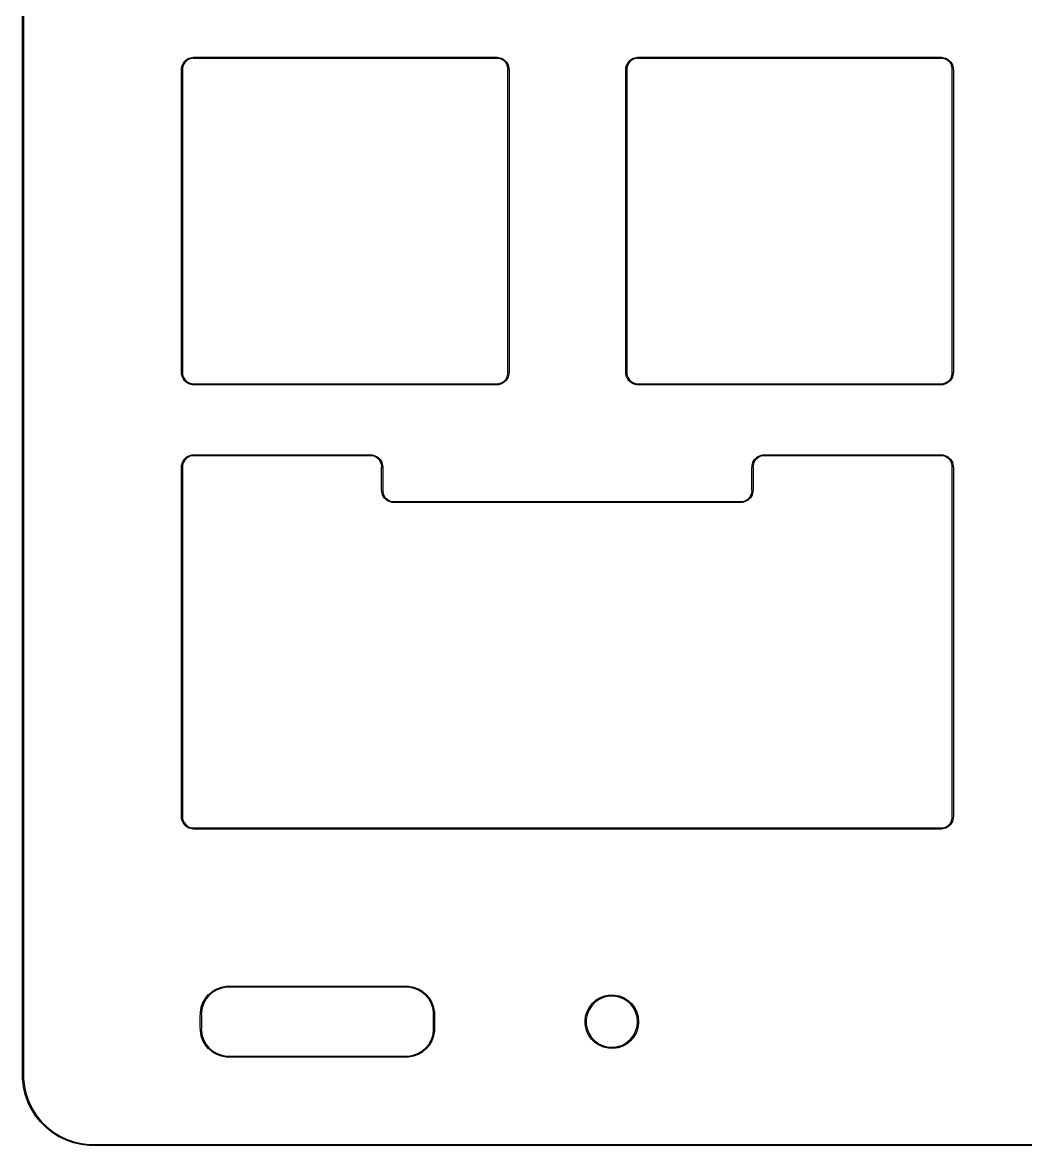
# Model space of a CAD drawing. Extents: x 42 to 403, y -185 to -87.
# Drawn here: x 41.57 to 84.58, y -185.05 to -136.88 of the extents above; entities that cross this region are included whole.
import ezdxf

# ---------------------------------------------------------------- set-up
doc = ezdxf.new("R2010")
doc.units = 0
doc.layers.add('BLACK', color=7, linetype='CONTINUOUS')

msp = doc.modelspace()

# ---------------------------------------------------------------- linework, layer by layer
at = {"layer": 'BLACK', "linetype": 'CONTINUOUS'}
for p, q in [((41.5745, -182.025), (41.5745, -89.725)), ((41.6245, -89.725), (41.6245, -182.025)), ((48.395, -138.829), (48.4289, -138.703)), ((48.4289, -138.703), (48.4306, -138.7)), ((48.4306, -138.7), (48.4309, -138.698)), ((48.4309, -138.698), (48.4965, -138.584)), ((48.4669, -138.715), (48.4342, -138.837)), ((48.5298, -138.606), (48.4669, -138.715)), ((48.4965, -138.584), (48.4987, -138.582)), ((48.4987, -138.582), (48.4997, -138.58)), ((48.4997, -138.58), (48.5925, -138.487)), ((48.6189, -138.517), (48.5298, -138.606)), ((48.5925, -138.487), (48.5949, -138.486)), ((48.5949, -138.486), (48.5966, -138.484)), ((48.5966, -138.484), (48.7102, -138.418)), ((48.7279, -138.454), (48.6189, -138.517)), ((48.7102, -138.418), (48.7129, -138.418)), ((48.7129, -138.418), (48.715, -138.416)), ((48.715, -138.416), (48.8417, -138.382)), ((48.8498, -138.422), (48.7279, -138.454)), ((48.8417, -138.382), (48.8441, -138.383)), ((48.8441, -138.383), (48.8464, -138.382)), ((48.8464, -138.382), (48.8996, -138.38)), ((48.9012, -138.42), (48.8498, -138.422)), ((48.8996, -138.38), (48.9125, -138.375)), ((48.9125, -138.425), (48.9012, -138.42)), ((48.9125, -138.375), (61.9125, -138.375)), ((61.9125, -138.425), (48.9125, -138.425)), ((61.9125, -138.375), (61.9254, -138.38)), ((61.9238, -138.42), (61.9125, -138.425)), ((61.9752, -138.422), (61.9238, -138.42)), ((61.9254, -138.38), (61.9786, -138.382)), ((62.0971, -138.454), (61.9752, -138.422)), ((61.9786, -138.382), (61.9809, -138.383)), ((61.9809, -138.383), (61.9833, -138.382)), ((61.9833, -138.382), (62.11, -138.416)), ((62.2061, -138.517), (62.0971, -138.454)), ((62.11, -138.416), (62.1121, -138.418)), ((62.1121, -138.418), (62.1148, -138.418)), ((62.1148, -138.418), (62.2284, -138.484)), ((62.2951, -138.606), (62.2061, -138.517)), ((62.2284, -138.484), (62.23, -138.486)), ((62.23, -138.486), (62.2325, -138.487)), ((62.2325, -138.487), (62.3253, -138.58)), ((62.3581, -138.715), (62.2951, -138.606)), ((62.3253, -138.58), (62.3263, -138.582)), ((62.3263, -138.582), (62.3285, -138.584)), ((62.3285, -138.584), (62.3941, -138.698)), ((62.3908, -138.837), (62.3581, -138.715)), ((62.3941, -138.698), (62.3944, -138.7)), ((62.3944, -138.7), (62.3961, -138.703)), ((62.3961, -138.703), (62.43, -138.829)), ((67.445, -138.829), (67.4789, -138.703)), ((67.4789, -138.703), (67.4806, -138.7)), ((67.4806, -138.7), (67.4809, -138.698)), ((67.4809, -138.698), (67.5465, -138.584)), ((67.5169, -138.715), (67.4842, -138.837)), ((67.5798, -138.606), (67.5169, -138.715)), ((67.5465, -138.584), (67.5487, -138.582)), ((67.5487, -138.582), (67.5497, -138.58)), ((67.5497, -138.58), (67.6425, -138.487)), ((67.6689, -138.517), (67.5798, -138.606)), ((67.6425, -138.487), (67.6449, -138.486)), ((67.6449, -138.486), (67.6466, -138.484)), ((67.6466, -138.484), (67.7602, -138.418)), ((67.7779, -138.454), (67.6689, -138.517)), ((67.7602, -138.418), (67.7629, -138.418)), ((67.7629, -138.418), (67.765, -138.416)), ((67.765, -138.416), (67.8917, -138.382)), ((67.8998, -138.422), (67.7779, -138.454)), ((67.8917, -138.382), (67.8941, -138.383)), ((67.8941, -138.383), (67.8964, -138.382)), ((67.8964, -138.382), (67.9496, -138.38)), ((67.9512, -138.42), (67.8998, -138.422)), ((67.9496, -138.38), (67.9625, -138.375)), ((67.9625, -138.425), (67.9512, -138.42)), ((67.9625, -138.375), (80.9625, -138.375)), ((80.9625, -138.425), (67.9625, -138.425)), ((80.9625, -138.375), (80.9754, -138.38)), ((80.9738, -138.42), (80.9625, -138.425)), ((81.0252, -138.422), (80.9738, -138.42)), ((80.9754, -138.38), (81.0286, -138.382)), ((81.1471, -138.454), (81.0252, -138.422)), ((81.0286, -138.382), (81.0309, -138.383)), ((81.0309, -138.383), (81.0333, -138.382)), ((81.0333, -138.382), (81.16, -138.416)), ((81.2561, -138.517), (81.1471, -138.454)), ((81.16, -138.416), (81.1621, -138.418)), ((81.1621, -138.418), (81.1648, -138.418)), ((81.1648, -138.418), (81.2784, -138.484)), ((81.3451, -138.606), (81.2561, -138.517)), ((81.2784, -138.484), (81.28, -138.486)), ((81.28, -138.486), (81.2825, -138.487)), ((81.2825, -138.487), (81.3753, -138.58)), ((81.4081, -138.715), (81.3451, -138.606)), ((81.3753, -138.58), (81.3763, -138.582)), ((81.3763, -138.582), (81.3785, -138.584)), ((81.3785, -138.584), (81.4441, -138.698)), ((81.4408, -138.837), (81.4081, -138.715)), ((81.4441, -138.698), (81.4444, -138.7)), ((81.4444, -138.7), (81.4461, -138.703)), ((81.4461, -138.703), (81.48, -138.829)), ((48.3875, -138.9), (48.3928, -138.887)), ((48.3875, -151.9), (48.3875, -138.9)), ((48.3928, -138.887), (48.3943, -138.834)), ((48.3943, -138.834), (48.3953, -138.832)), ((48.3953, -138.832), (48.395, -138.829)), ((48.4342, -138.837), (48.4328, -138.889)), ((48.4328, -138.889), (48.4375, -138.9)), ((48.4375, -138.9), (48.4375, -151.9)), ((62.3875, -138.9), (62.3922, -138.889)), ((62.3875, -151.9), (62.3875, -138.9)), ((62.3922, -138.889), (62.3908, -138.837)), ((62.43, -138.829), (62.4297, -138.832)), ((62.4297, -138.832), (62.4307, -138.834)), ((62.4307, -138.834), (62.4321, -138.887)), ((62.4321, -138.887), (62.4375, -138.9)), ((62.4375, -138.9), (62.4375, -151.9)), ((67.4375, -138.9), (67.4428, -138.887)), ((67.4375, -151.9), (67.4375, -138.9)), ((67.4428, -138.887), (67.4443, -138.834)), ((67.4443, -138.834), (67.4453, -138.832)), ((67.4453, -138.832), (67.445, -138.829)), ((67.4842, -138.837), (67.4828, -138.889)), ((67.4828, -138.889), (67.4875, -138.9)), ((67.4875, -138.9), (67.4875, -151.9)), ((81.4375, -138.9), (81.4422, -138.889)), ((81.4375, -151.9), (81.4375, -138.9)), ((81.4422, -138.889), (81.4408, -138.837)), ((81.48, -138.829), (81.4797, -138.832)), ((81.4797, -138.832), (81.4807, -138.834)), ((81.4807, -138.834), (81.4821, -138.887)), ((81.4821, -138.887), (81.4875, -138.9)), ((81.4875, -138.9), (81.4875, -151.9)), ((48.3928, -151.913), (48.3875, -151.9)), ((48.3943, -151.966), (48.3928, -151.913)), ((48.3953, -151.968), (48.3943, -151.966)), ((48.395, -151.971), (48.3953, -151.968)), ((48.4289, -152.097), (48.395, -151.971)), ((48.4306, -152.1), (48.4289, -152.097)), ((48.4309, -152.102), (48.4306, -152.1)), ((48.4965, -152.216), (48.4309, -152.102)), ((48.4375, -151.9), (48.4328, -151.911)), ((48.4328, -151.911), (48.4342, -151.963)), ((48.4342, -151.963), (48.4669, -152.085)), ((48.4669, -152.085), (48.5298, -152.194)), ((48.5298, -152.194), (48.6189, -152.283)), ((62.2061, -152.283), (62.2951, -152.194)), ((62.2951, -152.194), (62.3581, -152.085)), ((62.3941, -152.102), (62.3285, -152.216)), ((62.3581, -152.085), (62.3908, -151.963)), ((62.3922, -151.911), (62.3875, -151.9)), ((62.3908, -151.963), (62.3922, -151.911)), ((62.3944, -152.1), (62.3941, -152.102)), ((62.3961, -152.097), (62.3944, -152.1)), ((62.43, -151.971), (62.3961, -152.097)), ((62.4307, -151.966), (62.4297, -151.968)), ((62.4297, -151.968), (62.43, -151.971)), ((62.4321, -151.913), (62.4307, -151.966)), ((62.4375, -151.9), (62.4321, -151.913)), ((67.4428, -151.913), (67.4375, -151.9)), ((67.4443, -151.966), (67.4428, -151.913)), ((67.4453, -151.968), (67.4443, -151.966)), ((67.445, -151.971), (67.4453, -151.968)), ((67.4789, -152.097), (67.445, -151.971)), ((67.4806, -152.1), (67.4789, -152.097)), ((67.4809, -152.102), (67.4806, -152.1)), ((67.5465, -152.216), (67.4809, -152.102)), ((67.4875, -151.9), (67.4828, -151.911)), ((67.4828, -151.911), (67.4842, -151.963)), ((67.4842, -151.963), (67.5169, -152.085)), ((67.5169, -152.085), (67.5798, -152.194)), ((67.5798, -152.194), (67.6689, -152.283)), ((81.2561, -152.283), (81.3451, -152.194)), ((81.3451, -152.194), (81.4081, -152.085)), ((81.4441, -152.102), (81.3785, -152.216)), ((81.4081, -152.085), (81.4408, -151.963)), ((81.4422, -151.911), (81.4375, -151.9)), ((81.4408, -151.963), (81.4422, -151.911)), ((81.4444, -152.1), (81.4441, -152.102)), ((81.4461, -152.097), (81.4444, -152.1)), ((81.48, -151.971), (81.4461, -152.097)), ((81.4807, -151.966), (81.4797, -151.968)), ((81.4797, -151.968), (81.48, -151.971)), ((81.4821, -151.913), (81.4807, -151.966)), ((81.4875, -151.9), (81.4821, -151.913)), ((48.4987, -152.218), (48.4965, -152.216)), ((48.4997, -152.22), (48.4987, -152.218)), ((48.5925, -152.313), (48.4997, -152.22)), ((48.5949, -152.314), (48.5925, -152.313)), ((48.5966, -152.316), (48.5949, -152.314)), ((48.7102, -152.382), (48.5966, -152.316)), ((48.6189, -152.283), (48.7279, -152.346)), ((48.7129, -152.382), (48.7102, -152.382)), ((48.715, -152.384), (48.7129, -152.382)), ((48.8417, -152.418), (48.715, -152.384)), ((48.7279, -152.346), (48.8498, -152.378)), ((48.8441, -152.417), (48.8417, -152.418)), ((48.8464, -152.418), (48.8441, -152.417)), ((48.8996, -152.42), (48.8464, -152.418)), ((48.8498, -152.378), (48.9012, -152.38)), ((48.9125, -152.425), (48.8996, -152.42)), ((48.9012, -152.38), (48.9125, -152.375)), ((48.9125, -152.375), (61.9125, -152.375)), ((61.9125, -152.425), (48.9125, -152.425)), ((61.9125, -152.375), (61.9238, -152.38)), ((61.9254, -152.42), (61.9125, -152.425)), ((61.9238, -152.38), (61.9752, -152.378)), ((61.9786, -152.418), (61.9254, -152.42)), ((61.9752, -152.378), (62.0971, -152.346)), ((61.9809, -152.417), (61.9786, -152.418)), ((61.9833, -152.418), (61.9809, -152.417)), ((62.11, -152.384), (61.9833, -152.418)), ((62.0971, -152.346), (62.2061, -152.283)), ((62.1121, -152.382), (62.11, -152.384)), ((62.1148, -152.382), (62.1121, -152.382)), ((62.2284, -152.316), (62.1148, -152.382)), ((62.23, -152.314), (62.2284, -152.316)), ((62.2325, -152.313), (62.23, -152.314)), ((62.3253, -152.22), (62.2325, -152.313)), ((62.3263, -152.218), (62.3253, -152.22)), ((62.3285, -152.216), (62.3263, -152.218)), ((67.5487, -152.218), (67.5465, -152.216)), ((67.5497, -152.22), (67.5487, -152.218)), ((67.6425, -152.313), (67.5497, -152.22)), ((67.6449, -152.314), (67.6425, -152.313)), ((67.6466, -152.316), (67.6449, -152.314)), ((67.7602, -152.382), (67.6466, -152.316)), ((67.6689, -152.283), (67.7779, -152.346)), ((67.7629, -152.382), (67.7602, -152.382)), ((67.765, -152.384), (67.7629, -152.382)), ((67.8917, -152.418), (67.765, -152.384)), ((67.7779, -152.346), (67.8998, -152.378)), ((67.8941, -152.417), (67.8917, -152.418)), ((67.8964, -152.418), (67.8941, -152.417)), ((67.9496, -152.42), (67.8964, -152.418)), ((67.8998, -152.378), (67.9512, -152.38)), ((67.9625, -152.425), (67.9496, -152.42)), ((67.9512, -152.38), (67.9625, -152.375)), ((67.9625, -152.375), (80.9625, -152.375)), ((80.9625, -152.425), (67.9625, -152.425)), ((80.9625, -152.375), (80.9738, -152.38)), ((80.9754, -152.42), (80.9625, -152.425)), ((80.9738, -152.38), (81.0252, -152.378)), ((81.0286, -152.418), (80.9754, -152.42)), ((81.0252, -152.378), (81.1471, -152.346)), ((81.0309, -152.417), (81.0286, -152.418)), ((81.0333, -152.418), (81.0309, -152.417)), ((81.16, -152.384), (81.0333, -152.418)), ((81.1471, -152.346), (81.2561, -152.283)), ((81.1621, -152.382), (81.16, -152.384)), ((81.1648, -152.382), (81.1621, -152.382)), ((81.2784, -152.316), (81.1648, -152.382)), ((81.28, -152.314), (81.2784, -152.316)), ((81.2825, -152.313), (81.28, -152.314)), ((81.3753, -152.22), (81.2825, -152.313)), ((81.3763, -152.218), (81.3753, -152.22)), ((81.3785, -152.216), (81.3763, -152.218)), ((48.4997, -155.63), (48.5925, -155.537)), ((48.6189, -155.567), (48.5298, -155.656)), ((48.5925, -155.537), (48.5949, -155.536)), ((48.5949, -155.536), (48.5966, -155.534)), ((48.5966, -155.534), (48.7102, -155.468)), ((48.7279, -155.504), (48.6189, -155.567)), ((48.7102, -155.468), (48.7129, -155.468)), ((48.7129, -155.468), (48.715, -155.466)), ((48.715, -155.466), (48.8417, -155.432)), ((48.8498, -155.472), (48.7279, -155.504)), ((48.8417, -155.432), (48.8441, -155.433)), ((48.8441, -155.433), (48.8464, -155.432)), ((48.8464, -155.432), (48.8996, -155.43)), ((48.9012, -155.47), (48.8498, -155.472)), ((48.8996, -155.43), (48.9125, -155.425)), ((48.9125, -155.475), (48.9012, -155.47)), ((48.9125, -155.425), (56.4995, -155.425)), ((56.4995, -155.475), (48.9125, -155.475)), ((56.4995, -155.425), (56.5124, -155.43)), ((56.5108, -155.47), (56.4995, -155.475)), ((56.5622, -155.472), (56.5108, -155.47)), ((56.5124, -155.43), (56.5656, -155.432)), ((56.6841, -155.504), (56.5622, -155.472)), ((56.5656, -155.432), (56.5679, -155.433)), ((56.5679, -155.433), (56.5703, -155.432)), ((56.5703, -155.432), (56.697, -155.466)), ((56.7931, -155.567), (56.6841, -155.504)), ((56.697, -155.466), (56.6991, -155.468)), ((56.6991, -155.468), (56.7018, -155.468)), ((56.7018, -155.468), (56.8154, -155.534)), ((56.8821, -155.656), (56.7931, -155.567)), ((56.8154, -155.534), (56.817, -155.536)), ((56.817, -155.536), (56.8195, -155.537)), ((56.8195, -155.537), (56.9123, -155.63)), ((72.9627, -155.63), (73.0555, -155.537)), ((73.0819, -155.567), (72.9928, -155.656)), ((73.0555, -155.537), (73.0579, -155.536)), ((73.0579, -155.536), (73.0596, -155.534)), ((73.0596, -155.534), (73.1732, -155.468)), ((73.1909, -155.504), (73.0819, -155.567)), ((73.1732, -155.468), (73.1759, -155.468)), ((73.1759, -155.468), (73.178, -155.466)), ((73.178, -155.466), (73.3047, -155.432)), ((73.3128, -155.472), (73.1909, -155.504)), ((73.3047, -155.432), (73.3071, -155.433)), ((73.3071, -155.433), (73.3094, -155.432)), ((73.3094, -155.432), (73.3626, -155.43)), ((73.3642, -155.47), (73.3128, -155.472)), ((73.3626, -155.43), (73.3755, -155.425)), ((73.3755, -155.475), (73.3642, -155.47)), ((73.3755, -155.425), (80.9625, -155.425)), ((80.9625, -155.475), (73.3755, -155.475)), ((80.9625, -155.425), (80.9754, -155.43)), ((80.9738, -155.47), (80.9625, -155.475)), ((81.0252, -155.472), (80.9738, -155.47)), ((80.9754, -155.43), (81.0286, -155.432)), ((81.1471, -155.504), (81.0252, -155.472)), ((81.0286, -155.432), (81.0309, -155.433)), ((81.0309, -155.433), (81.0333, -155.432)), ((81.0333, -155.432), (81.16, -155.466)), ((81.2561, -155.567), (81.1471, -155.504)), ((81.16, -155.466), (81.1621, -155.468)), ((81.1621, -155.468), (81.1648, -155.468)), ((81.1648, -155.468), (81.2784, -155.534)), ((81.3451, -155.656), (81.2561, -155.567)), ((81.2784, -155.534), (81.28, -155.536)), ((81.28, -155.536), (81.2825, -155.537)), ((81.2825, -155.537), (81.3753, -155.63)), ((48.3875, -155.95), (48.3928, -155.937)), ((48.3875, -170.95), (48.3875, -155.95)), ((48.3928, -155.937), (48.3943, -155.884)), ((48.3943, -155.884), (48.3953, -155.882)), ((48.395, -155.879), (48.4289, -155.753)), ((48.3953, -155.882), (48.395, -155.879)), ((48.4289, -155.753), (48.4306, -155.75)), ((48.4306, -155.75), (48.4309, -155.748)), ((48.4309, -155.748), (48.4965, -155.634)), ((48.4342, -155.887), (48.4328, -155.939)), ((48.4328, -155.939), (48.4375, -155.95)), ((48.4669, -155.765), (48.4342, -155.887)), ((48.4375, -155.95), (48.4375, -170.95)), ((48.5298, -155.656), (48.4669, -155.765)), ((48.4965, -155.634), (48.4987, -155.632)), ((48.4987, -155.632), (48.4997, -155.63)), ((56.9451, -155.765), (56.8821, -155.656)), ((56.9123, -155.63), (56.9133, -155.632)), ((56.9133, -155.632), (56.9155, -155.634)), ((56.9155, -155.634), (56.9811, -155.748)), ((56.9778, -155.887), (56.9451, -155.765)), ((56.9745, -155.95), (56.9792, -155.939)), ((56.9745, -156.95), (56.9745, -155.95)), ((56.9792, -155.939), (56.9778, -155.887)), ((56.9811, -155.748), (56.9814, -155.75)), ((56.9814, -155.75), (56.9831, -155.753)), ((56.9831, -155.753), (57.017, -155.879)), ((57.017, -155.879), (57.0167, -155.882)), ((57.0167, -155.882), (57.0177, -155.884)), ((57.0177, -155.884), (57.0191, -155.937)), ((57.0191, -155.937), (57.0245, -155.95)), ((57.0245, -155.95), (57.0245, -156.95)), ((72.8505, -155.95), (72.8558, -155.937)), ((72.8505, -156.95), (72.8505, -155.95)), ((72.8558, -155.937), (72.8573, -155.884)), ((72.8573, -155.884), (72.8583, -155.882)), ((72.858, -155.879), (72.8919, -155.753)), ((72.8583, -155.882), (72.858, -155.879)), ((72.8919, -155.753), (72.8936, -155.75)), ((72.8936, -155.75), (72.8939, -155.748)), ((72.8939, -155.748), (72.9595, -155.634)), ((72.8972, -155.887), (72.8958, -155.939)), ((72.8958, -155.939), (72.9005, -155.95)), ((72.9299, -155.765), (72.8972, -155.887)), ((72.9005, -155.95), (72.9005, -156.95)), ((72.9928, -155.656), (72.9299, -155.765)), ((72.9595, -155.634), (72.9617, -155.632)), ((72.9617, -155.632), (72.9627, -155.63)), ((81.4081, -155.765), (81.3451, -155.656)), ((81.3753, -155.63), (81.3763, -155.632)), ((81.3763, -155.632), (81.3785, -155.634)), ((81.3785, -155.634), (81.4441, -155.748)), ((81.4408, -155.887), (81.4081, -155.765)), ((81.4375, -155.95), (81.4422, -155.939)), ((81.4375, -170.95), (81.4375, -155.95)), ((81.4422, -155.939), (81.4408, -155.887)), ((81.4441, -155.748), (81.4444, -155.75)), ((81.4444, -155.75), (81.4461, -155.753)), ((81.4461, -155.753), (81.48, -155.879)), ((81.48, -155.879), (81.4797, -155.882)), ((81.4797, -155.882), (81.4807, -155.884)), ((81.4807, -155.884), (81.4821, -155.937)), ((81.4821, -155.937), (81.4875, -155.95)), ((81.4875, -155.95), (81.4875, -170.95)), ((56.9798, -156.963), (56.9745, -156.95)), ((56.9813, -157.016), (56.9798, -156.963)), ((56.9823, -157.018), (56.9813, -157.016)), ((56.982, -157.021), (56.9823, -157.018)), ((57.0159, -157.147), (56.982, -157.021)), ((57.0245, -156.95), (57.0198, -156.961)), ((57.0198, -156.961), (57.0212, -157.013)), ((57.0212, -157.013), (57.0539, -157.135)), ((72.8211, -157.135), (72.8538, -157.013)), ((72.8552, -156.961), (72.8505, -156.95)), ((72.8538, -157.013), (72.8552, -156.961)), ((72.893, -157.021), (72.8591, -157.147)), ((72.8937, -157.016), (72.8927, -157.018)), ((72.8927, -157.018), (72.893, -157.021)), ((72.8951, -156.963), (72.8937, -157.016)), ((72.9005, -156.95), (72.8951, -156.963)), ((57.0176, -157.15), (57.0159, -157.147)), ((57.0179, -157.152), (57.0176, -157.15)), ((57.0835, -157.266), (57.0179, -157.152)), ((57.0539, -157.135), (57.1168, -157.244)), ((57.0857, -157.268), (57.0835, -157.266)), ((57.0867, -157.27), (57.0857, -157.268)), ((57.1795, -157.363), (57.0867, -157.27)), ((57.1168, -157.244), (57.2059, -157.333)), ((57.1819, -157.364), (57.1795, -157.363)), ((57.1836, -157.366), (57.1819, -157.364)), ((57.2972, -157.432), (57.1836, -157.366)), ((57.2059, -157.333), (57.3149, -157.396)), ((57.2999, -157.432), (57.2972, -157.432)), ((57.302, -157.434), (57.2999, -157.432)), ((57.4287, -157.468), (57.302, -157.434)), ((57.3149, -157.396), (57.4368, -157.428)), ((57.4311, -157.467), (57.4287, -157.468)), ((57.4334, -157.468), (57.4311, -157.467)), ((57.4866, -157.47), (57.4334, -157.468)), ((57.4368, -157.428), (57.4882, -157.43)), ((57.4995, -157.475), (57.4866, -157.47)), ((57.4882, -157.43), (57.4995, -157.425)), ((57.4995, -157.425), (72.3755, -157.425)), ((72.3755, -157.475), (57.4995, -157.475)), ((72.3755, -157.425), (72.3868, -157.43)), ((72.3884, -157.47), (72.3755, -157.475)), ((72.3868, -157.43), (72.4382, -157.428)), ((72.4416, -157.468), (72.3884, -157.47)), ((72.4382, -157.428), (72.5601, -157.396)), ((72.4439, -157.467), (72.4416, -157.468)), ((72.4463, -157.468), (72.4439, -157.467)), ((72.573, -157.434), (72.4463, -157.468)), ((72.5601, -157.396), (72.6691, -157.333)), ((72.5751, -157.432), (72.573, -157.434)), ((72.5778, -157.432), (72.5751, -157.432)), ((72.6914, -157.366), (72.5778, -157.432)), ((72.6691, -157.333), (72.7582, -157.244)), ((72.693, -157.364), (72.6914, -157.366)), ((72.6955, -157.363), (72.693, -157.364)), ((72.7883, -157.27), (72.6955, -157.363)), ((72.7582, -157.244), (72.8211, -157.135)), ((72.7893, -157.268), (72.7883, -157.27)), ((72.7915, -157.266), (72.7893, -157.268)), ((72.8571, -157.152), (72.7915, -157.266)), ((72.8574, -157.15), (72.8571, -157.152)), ((72.8591, -157.147), (72.8574, -157.15)), ((48.3928, -170.963), (48.3875, -170.95)), ((48.3943, -171.016), (48.3928, -170.963)), ((48.4375, -170.95), (48.4328, -170.961)), ((48.4328, -170.961), (48.4342, -171.013)), ((81.4422, -170.961), (81.4375, -170.95)), ((81.4408, -171.013), (81.4422, -170.961)), ((81.4821, -170.963), (81.4807, -171.016)), ((81.4875, -170.95), (81.4821, -170.963)), ((48.3953, -171.018), (48.3943, -171.016)), ((48.395, -171.021), (48.3953, -171.018)), ((48.4289, -171.147), (48.395, -171.021)), ((48.4306, -171.15), (48.4289, -171.147)), ((48.4309, -171.152), (48.4306, -171.15)), ((48.4965, -171.266), (48.4309, -171.152)), ((48.4342, -171.013), (48.4669, -171.135)), ((48.4669, -171.135), (48.5298, -171.244)), ((48.4987, -171.268), (48.4965, -171.266)), ((48.4997, -171.27), (48.4987, -171.268)), ((48.5925, -171.363), (48.4997, -171.27)), ((48.5298, -171.244), (48.6189, -171.333)), ((48.5949, -171.364), (48.5925, -171.363)), ((48.5966, -171.366), (48.5949, -171.364)), ((48.7102, -171.432), (48.5966, -171.366)), ((48.6189, -171.333), (48.7279, -171.396)), ((48.7129, -171.432), (48.7102, -171.432)), ((48.715, -171.434), (48.7129, -171.432)), ((48.8417, -171.468), (48.715, -171.434)), ((48.7279, -171.396), (48.8498, -171.428)), ((48.8441, -171.467), (48.8417, -171.468)), ((48.8464, -171.468), (48.8441, -171.467)), ((48.8996, -171.47), (48.8464, -171.468)), ((48.8498, -171.428), (48.9012, -171.43)), ((48.9125, -171.475), (48.8996, -171.47)), ((48.9012, -171.43), (48.9125, -171.425)), ((48.9125, -171.425), (80.9625, -171.425)), ((80.9625, -171.425), (80.9738, -171.43)), ((80.9754, -171.47), (80.9625, -171.475)), ((80.9738, -171.43), (81.0252, -171.428)), ((81.0286, -171.468), (80.9754, -171.47)), ((81.0252, -171.428), (81.1471, -171.396)), ((81.0309, -171.467), (81.0286, -171.468)), ((81.0333, -171.468), (81.0309, -171.467)), ((81.16, -171.434), (81.0333, -171.468)), ((81.1471, -171.396), (81.2561, -171.333)), ((81.1621, -171.432), (81.16, -171.434)), ((81.1648, -171.432), (81.1621, -171.432)), ((81.2784, -171.366), (81.1648, -171.432)), ((81.2561, -171.333), (81.3451, -171.244)), ((81.28, -171.364), (81.2784, -171.366)), ((81.2825, -171.363), (81.28, -171.364)), ((81.3753, -171.27), (81.2825, -171.363)), ((81.3451, -171.244), (81.4081, -171.135)), ((81.3763, -171.268), (81.3753, -171.27)), ((81.3785, -171.266), (81.3763, -171.268)), ((81.4441, -171.152), (81.3785, -171.266)), ((81.4081, -171.135), (81.4408, -171.013)), ((81.4444, -171.15), (81.4441, -171.152)), ((81.4461, -171.147), (81.4444, -171.15)), ((81.48, -171.021), (81.4461, -171.147)), ((81.4807, -171.016), (81.4797, -171.018)), ((81.4797, -171.018), (81.48, -171.021)), ((80.9625, -171.475), (48.9125, -171.475)), ((50.409, -178.218), (50.4216, -178.213)), ((50.4216, -178.213), (58.0216, -178.213)), ((58.0216, -178.213), (58.0343, -178.218)), ((49.4213, -178.735), (49.556, -178.574)), ((49.5855, -178.601), (49.453, -178.759)), ((49.556, -178.574), (49.5576, -178.574)), ((49.5576, -178.574), (49.5585, -178.572)), ((49.5585, -178.572), (49.719, -178.437)), ((49.7434, -178.469), (49.5855, -178.601)), ((49.719, -178.437), (49.7208, -178.437)), ((49.7208, -178.437), (49.7219, -178.435)), ((49.7219, -178.435), (49.9034, -178.33)), ((49.9219, -178.366), (49.7434, -178.469)), ((49.9034, -178.33), (49.9052, -178.33)), ((49.9052, -178.33), (49.9066, -178.329)), ((49.9066, -178.329), (50.1035, -178.257)), ((50.1156, -178.295), (49.9219, -178.366)), ((50.1035, -178.257), (50.1054, -178.257)), ((50.1054, -178.257), (50.1069, -178.256)), ((50.1069, -178.256), (50.3133, -178.22)), ((50.3188, -178.26), (50.1156, -178.295)), ((50.3133, -178.22), (50.3149, -178.22)), ((50.3149, -178.22), (50.3164, -178.22)), ((50.3164, -178.22), (50.409, -178.218)), ((50.4101, -178.258), (50.3188, -178.26)), ((50.4216, -178.262), (50.4101, -178.258)), ((58.0216, -178.262), (50.4216, -178.262)), ((58.0331, -178.258), (58.0216, -178.262)), ((58.1245, -178.26), (58.0331, -178.258)), ((58.0343, -178.218), (58.1268, -178.22)), ((58.3277, -178.295), (58.1245, -178.26)), ((58.1268, -178.22), (58.1283, -178.22)), ((58.1283, -178.22), (58.1299, -178.22)), ((58.1299, -178.22), (58.3363, -178.256)), ((58.5213, -178.366), (58.3277, -178.295)), ((58.3363, -178.256), (58.3379, -178.257)), ((58.3379, -178.257), (58.3397, -178.257)), ((58.3397, -178.257), (58.5367, -178.329)), ((58.6998, -178.469), (58.5213, -178.366)), ((58.5367, -178.329), (58.538, -178.33)), ((58.538, -178.33), (58.5398, -178.33)), ((58.5398, -178.33), (58.7213, -178.435)), ((58.8577, -178.601), (58.6998, -178.469)), ((58.7213, -178.435), (58.7225, -178.437)), ((58.7225, -178.437), (58.7242, -178.437)), ((58.7242, -178.437), (58.8848, -178.572)), ((58.9902, -178.759), (58.8577, -178.601)), ((58.8848, -178.572), (58.8856, -178.574)), ((58.8856, -178.574), (58.8872, -178.574)), ((58.8872, -178.574), (59.022, -178.735)), ((66.4856, -178.697), (66.2954, -178.784)), ((66.3487, -178.7), (66.5461, -178.627)), ((66.6888, -178.648), (66.4856, -178.697)), ((66.5461, -178.627), (66.7535, -178.591)), ((66.8975, -178.639), (66.6888, -178.648)), ((66.7535, -178.591), (66.964, -178.594)), ((67.1043, -178.669), (66.8975, -178.639)), ((66.964, -178.594), (67.1704, -178.635)), ((67.3017, -178.737), (67.1043, -178.669)), ((67.1704, -178.635), (67.3658, -178.713)), ((49.204, -179.329), (49.2404, -179.123)), ((49.2404, -179.123), (49.2414, -179.121)), ((49.2413, -179.119), (49.313, -178.922)), ((49.2414, -179.121), (49.2413, -179.119)), ((49.2795, -179.131), (49.2437, -179.335)), ((49.35, -178.938), (49.2795, -179.131)), ((49.313, -178.922), (49.3142, -178.921)), ((49.3142, -178.921), (49.3145, -178.919)), ((49.3145, -178.919), (49.4193, -178.738)), ((49.453, -178.759), (49.35, -178.938)), ((49.4193, -178.738), (49.4207, -178.737)), ((49.4207, -178.737), (49.4213, -178.735)), ((59.0933, -178.938), (58.9902, -178.759)), ((59.022, -178.735), (59.0225, -178.737)), ((59.0225, -178.737), (59.024, -178.738)), ((59.024, -178.738), (59.1288, -178.919)), ((59.1638, -179.131), (59.0933, -178.938)), ((59.1288, -178.919), (59.129, -178.921)), ((59.129, -178.921), (59.1302, -178.922)), ((59.1302, -178.922), (59.2019, -179.119)), ((59.1996, -179.335), (59.1638, -179.131)), ((59.2019, -179.119), (59.2019, -179.121)), ((59.2019, -179.121), (59.2028, -179.123)), ((59.2028, -179.123), (59.2392, -179.329)), ((65.7813, -179.297), (65.8793, -179.111)), ((65.9805, -179.056), (65.8671, -179.231)), ((65.8793, -179.111), (66.0096, -178.946)), ((66.125, -178.905), (65.9805, -179.056)), ((66.0096, -178.946), (66.1678, -178.807)), ((66.2954, -178.784), (66.125, -178.905)), ((66.1678, -178.807), (66.3487, -178.7)), ((67.4825, -178.842), (67.3017, -178.737)), ((67.3658, -178.713), (67.5438, -178.825)), ((67.6403, -178.979), (67.4825, -178.842)), ((67.5438, -178.825), (67.6984, -178.968)), ((67.7694, -179.143), (67.6403, -178.979)), ((67.6984, -178.968), (67.8243, -179.137)), ((67.8651, -179.329), (67.7694, -179.143)), ((67.8243, -179.137), (67.9174, -179.325)), ((49.1966, -179.438), (49.2019, -179.425)), ((49.1966, -180.037), (49.1966, -179.438)), ((49.2019, -179.425), (49.2037, -179.332)), ((49.2037, -179.332), (49.2044, -179.331)), ((49.2044, -179.331), (49.204, -179.329)), ((49.2437, -179.335), (49.2419, -179.426)), ((49.2419, -179.426), (49.2466, -179.438)), ((49.2466, -179.438), (49.2466, -180.037)), ((59.1966, -179.438), (59.2014, -179.426)), ((59.1966, -180.037), (59.1966, -179.438)), ((59.2014, -179.426), (59.1996, -179.335)), ((59.2392, -179.329), (59.2389, -179.331)), ((59.2389, -179.331), (59.2395, -179.332)), ((59.2395, -179.332), (59.2414, -179.425)), ((59.2414, -179.425), (59.2466, -179.438)), ((59.2466, -179.438), (59.2466, -180.037)), ((65.6941, -179.707), (65.7189, -179.498)), ((65.7189, -179.498), (65.7813, -179.297)), ((65.749, -179.63), (65.7484, -179.839)), ((65.789, -179.425), (65.749, -179.63)), ((65.8671, -179.231), (65.789, -179.425)), ((67.9239, -179.529), (67.8651, -179.329)), ((67.9174, -179.325), (67.9745, -179.528)), ((67.9437, -179.737), (67.9239, -179.529)), ((67.9745, -179.528), (67.9937, -179.737)), ((49.2019, -180.05), (49.1966, -180.037)), ((49.2037, -180.143), (49.2019, -180.05)), ((49.2466, -180.037), (49.2419, -180.049)), ((49.2419, -180.049), (49.2437, -180.14)), ((49.2437, -180.14), (49.2795, -180.344)), ((59.1638, -180.344), (59.1996, -180.14)), ((59.2014, -180.049), (59.1966, -180.037)), ((59.1996, -180.14), (59.2014, -180.049)), ((59.2414, -180.05), (59.2395, -180.143)), ((59.2466, -180.037), (59.2414, -180.05)), ((65.7028, -179.839), (65.6941, -179.707)), ((65.7079, -179.917), (65.7028, -179.839)), ((65.7597, -180.121), (65.7079, -179.917)), ((65.7484, -179.839), (65.7874, -180.044)), ((65.8478, -180.312), (65.7597, -180.121)), ((65.7874, -180.044), (65.8645, -180.239)), ((67.8629, -180.151), (67.9228, -179.951)), ((67.962, -180.006), (67.8943, -180.205)), ((67.9228, -179.951), (67.9437, -179.743)), ((67.9437, -179.743), (67.9437, -179.737)), ((67.9922, -179.798), (67.962, -180.006)), ((67.9937, -179.737), (67.9922, -179.798)), ((49.2044, -180.144), (49.2037, -180.143)), ((49.204, -180.146), (49.2044, -180.144)), ((49.2404, -180.352), (49.204, -180.146)), ((49.2414, -180.354), (49.2404, -180.352)), ((49.2413, -180.356), (49.2414, -180.354)), ((49.313, -180.553), (49.2413, -180.356)), ((49.2795, -180.344), (49.35, -180.537)), ((49.3142, -180.554), (49.313, -180.553)), ((49.3145, -180.556), (49.3142, -180.554)), ((49.4193, -180.737), (49.3145, -180.556)), ((49.35, -180.537), (49.453, -180.716)), ((58.9902, -180.716), (59.0933, -180.537)), ((59.1288, -180.556), (59.024, -180.737)), ((59.0933, -180.537), (59.1638, -180.344)), ((59.129, -180.554), (59.1288, -180.556)), ((59.1302, -180.553), (59.129, -180.554)), ((59.2019, -180.356), (59.1302, -180.553)), ((59.2028, -180.352), (59.2019, -180.354)), ((59.2019, -180.354), (59.2019, -180.356)), ((59.2392, -180.146), (59.2028, -180.352)), ((59.2395, -180.143), (59.2389, -180.144)), ((59.2389, -180.144), (59.2392, -180.146)), ((65.9693, -180.484), (65.8478, -180.312)), ((65.8645, -180.239), (65.9769, -180.415)), ((66.12, -180.631), (65.9693, -180.484)), ((65.9769, -180.415), (66.1206, -180.566)), ((66.1206, -180.566), (66.2904, -180.688)), ((67.4778, -180.636), (67.6364, -180.5)), ((67.6569, -180.551), (67.4951, -180.685)), ((67.6364, -180.5), (67.7663, -180.337)), ((67.7915, -180.389), (67.6569, -180.551)), ((67.7663, -180.337), (67.8629, -180.151)), ((67.8943, -180.205), (67.7915, -180.389)), ((49.4207, -180.738), (49.4193, -180.737)), ((49.4213, -180.74), (49.4207, -180.738)), ((49.556, -180.901), (49.4213, -180.74)), ((49.453, -180.716), (49.5855, -180.874)), ((49.5576, -180.901), (49.556, -180.901)), ((49.5585, -180.903), (49.5576, -180.901)), ((49.719, -181.038), (49.5585, -180.903)), ((49.5855, -180.874), (49.7434, -181.006)), ((49.7208, -181.038), (49.719, -181.038)), ((49.7219, -181.04), (49.7208, -181.038)), ((49.9034, -181.145), (49.7219, -181.04)), ((49.7434, -181.006), (49.9219, -181.109)), ((58.5213, -181.109), (58.6998, -181.006)), ((58.7213, -181.04), (58.5398, -181.145)), ((58.6998, -181.006), (58.8577, -180.874)), ((58.7225, -181.038), (58.7213, -181.04)), ((58.7242, -181.038), (58.7225, -181.038)), ((58.8848, -180.903), (58.7242, -181.038)), ((58.8577, -180.874), (58.9902, -180.716)), ((58.8856, -180.901), (58.8848, -180.903)), ((58.8872, -180.901), (58.8856, -180.901)), ((59.022, -180.74), (58.8872, -180.901)), ((59.0225, -180.738), (59.022, -180.74)), ((59.024, -180.737), (59.0225, -180.738)), ((66.295, -180.748), (66.12, -180.631)), ((66.2904, -180.688), (66.4802, -180.776)), ((66.4884, -180.831), (66.295, -180.748)), ((66.4802, -180.776), (66.6831, -180.826)), ((66.6936, -180.878), (66.4884, -180.831)), ((66.6831, -180.826), (66.8917, -180.836)), ((66.9039, -180.886), (66.6936, -180.878)), ((66.8917, -180.836), (67.0987, -180.808)), ((67.1122, -180.856), (66.9039, -180.886)), ((67.0987, -180.808), (67.2964, -180.74)), ((67.3115, -180.788), (67.1122, -180.856)), ((67.2964, -180.74), (67.4778, -180.636)), ((67.4951, -180.685), (67.3115, -180.788)), ((49.9052, -181.145), (49.9034, -181.145)), ((49.9066, -181.146), (49.9052, -181.145)), ((50.1035, -181.218), (49.9066, -181.146)), ((49.9219, -181.109), (50.1156, -181.18)), ((50.1054, -181.218), (50.1035, -181.218)), ((50.1069, -181.219), (50.1054, -181.218)), ((50.3133, -181.255), (50.1069, -181.219)), ((50.1156, -181.18), (50.3188, -181.215)), ((50.3149, -181.255), (50.3133, -181.255)), ((50.3164, -181.255), (50.3149, -181.255)), ((50.409, -181.257), (50.3164, -181.255)), ((50.3188, -181.215), (50.4101, -181.217)), ((50.4216, -181.262), (50.409, -181.257)), ((50.4101, -181.217), (50.4216, -181.213)), ((50.4216, -181.213), (58.0216, -181.213)), ((58.0216, -181.262), (50.4216, -181.262)), ((58.0216, -181.213), (58.0331, -181.217)), ((58.0343, -181.257), (58.0216, -181.262)), ((58.0331, -181.217), (58.1245, -181.215)), ((58.1268, -181.255), (58.0343, -181.257)), ((58.1245, -181.215), (58.3277, -181.18)), ((58.1283, -181.255), (58.1268, -181.255)), ((58.1299, -181.255), (58.1283, -181.255)), ((58.3363, -181.219), (58.1299, -181.255)), ((58.3277, -181.18), (58.5213, -181.109)), ((58.3379, -181.218), (58.3363, -181.219)), ((58.3397, -181.218), (58.3379, -181.218)), ((58.5367, -181.146), (58.3397, -181.218)), ((58.538, -181.145), (58.5367, -181.146)), ((58.5398, -181.145), (58.538, -181.145)), ((41.5797, -182.037), (41.5745, -182.025)), ((41.5817, -182.194), (41.5797, -182.037)), ((41.6245, -182.025), (41.6197, -182.037)), ((41.6197, -182.037), (41.6217, -182.192)), ((41.5821, -182.195), (41.5817, -182.194)), ((41.5818, -182.196), (41.5821, -182.195)), ((41.6195, -182.53), (41.5818, -182.196)), ((41.6201, -182.531), (41.6195, -182.53)), ((41.6199, -182.532), (41.6201, -182.531)), ((41.6948, -182.861), (41.6199, -182.532)), ((41.6217, -182.192), (41.6592, -182.525)), ((41.6592, -182.525), (41.7336, -182.851)), ((41.6955, -182.862), (41.6948, -182.861)), ((41.6955, -182.863), (41.6955, -182.862)), ((41.8067, -183.181), (41.6955, -182.863)), ((41.7336, -182.851), (41.8441, -183.166)), ((41.8075, -183.181), (41.8067, -183.181)), ((41.8075, -183.183), (41.8075, -183.181)), ((41.9536, -183.486), (41.8075, -183.183)), ((41.8441, -183.166), (41.9892, -183.468)), ((41.9545, -183.487), (41.9536, -183.486)), ((41.9547, -183.488), (41.9545, -183.487)), ((42.1338, -183.773), (41.9547, -183.488)), ((41.9892, -183.468), (42.1671, -183.751)), ((42.1348, -183.774), (42.1338, -183.773)), ((42.1351, -183.775), (42.1348, -183.774)), ((42.3451, -184.038), (42.1351, -183.775)), ((42.1671, -183.751), (42.3756, -184.012)), ((42.3461, -184.039), (42.3451, -184.038)), ((42.3466, -184.04), (42.3461, -184.039)), ((42.5846, -184.278), (42.3466, -184.04)), ((42.3756, -184.012), (42.6121, -184.249)), ((42.5857, -184.278), (42.5846, -184.278)), ((42.5863, -184.279), (42.5857, -184.278)), ((42.8496, -184.489), (42.5863, -184.279)), ((42.6121, -184.249), (42.8736, -184.457)), ((42.8736, -184.457), (43.1568, -184.635)), ((42.8507, -184.49), (42.8496, -184.489)), ((42.8514, -184.491), (42.8507, -184.49)), ((43.1365, -184.67), (42.8514, -184.491)), ((43.1377, -184.67), (43.1365, -184.67)), ((43.1385, -184.671), (43.1377, -184.67)), ((43.4418, -184.817), (43.1385, -184.671)), ((43.1568, -184.635), (43.4581, -184.78)), ((43.443, -184.817), (43.4418, -184.817)), ((43.4439, -184.818), (43.443, -184.817)), ((43.7617, -184.929), (43.4439, -184.818)), ((43.4581, -184.78), (43.7738, -184.891)), ((43.7629, -184.929), (43.7617, -184.929)), ((43.7638, -184.93), (43.7629, -184.929)), ((44.0921, -185.005), (43.7638, -184.93)), ((43.7738, -184.891), (44.0999, -184.965)), ((44.0933, -185.004), (44.0921, -185.005)), ((44.0943, -185.005), (44.0933, -185.004)), ((44.4289, -185.043), (44.0943, -185.005)), ((44.0999, -184.965), (44.4324, -185.003)), ((44.4299, -185.042), (44.4289, -185.043)), ((44.4309, -185.043), (44.4299, -185.042)), ((44.587, -185.045), (44.4309, -185.043)), ((44.4324, -185.003), (44.5878, -185.005)), ((44.5995, -185.05), (44.587, -185.045)), ((44.5878, -185.005), (44.5995, -185)), ((44.5995, -185), (399.601, -185)), ((399.601, -185.05), (44.5995, -185.05))]:
    msp.add_line(p, q, dxfattribs=at)

doc.saveas('drawing.dxf')
